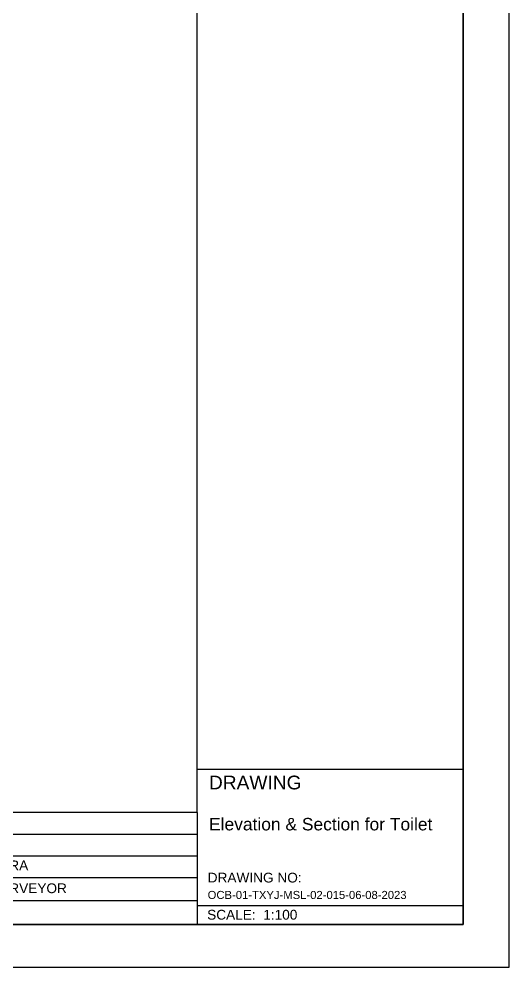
# Model space of a CAD drawing. Header units: metres. Extents: x 428 to 3974, y -4076 to 3914.
# Drawn here: x 1047.81 to 1055.71, y -393.52 to -378.21 of the extents above; entities that cross this region are included whole.
import ezdxf
from ezdxf.enums import TextEntityAlignment as Align

# ---------------------------------------------------------------- set-up
doc = ezdxf.new("R2010")
doc.units = ezdxf.units.M
doc.header["$MEASUREMENT"] = 0
doc.layers.add('Frame', color=7, linetype='Continuous')
doc.styles.add('ARIAL', font='arial.ttf')

msp = doc.modelspace()

# ---------------------------------------------------------------- linework, layer by layer
for p, q in [((1050.681, -391.022), (1050.681, -364.528)), ((1050.681, -391.022), (1050.681, -392.828)), ((1038.813, -391.372), (1050.681, -391.372)), ((1046.647, -391.372), (1050.241, -391.372)), ((1045.947, -391.722), (1050.681, -391.722)), ((1045.947, -392.072), (1050.681, -392.072)), ((1045.947, -392.442), (1050.681, -392.442))]:
    msp.add_line(p, q)
at = {"layer": 'Defpoints', "color": 3}
msp.add_lwpolyline([(1055.713, -393.516), (1055.713, -363.816), (1013.713, -363.816), (1013.713, -393.516)], close=True, dxfattribs=at)
at = {"layer": 'Frame', "color": 6, "linetype": 'Continuous', "lineweight": 35}
for p, q in [((1054.975, -392.828), (1054.975, -364.528)), ((1014.513, -392.828), (1054.975, -392.828))]:
    msp.add_line(p, q, dxfattribs=at)
at = {"layer": 'Frame', "linetype": 'Continuous', "lineweight": 30}
for p, q in [((1054.975, -390.328), (1050.681, -390.328)), ((1050.681, -391.022), (1014.513, -391.022)), ((1054.975, -392.528), (1050.681, -392.528))]:
    msp.add_line(p, q, dxfattribs=at)

# ---------------------------------------------------------------- texts
at = {"layer": 'Frame', "color": 7, "linetype": 'Continuous', "style": 'ARIAL'}
msp.add_text(' DRAWING ', height=0.2212, dxfattribs=at).set_placement((1051.618, -390.537), align=Align.MIDDLE)
for s, height, p in [('NAME:ABHISHESH BOHARA', 0.15757, (1044.996, -391.953)), ('DRAWING NO: ', 0.15757, (1050.851, -392.151)), ('POSITION: QUANTITY SURVEYOR', 0.15757, (1044.996, -392.323)), ('OCB-01-TXYJ-MSL-02-015-06-08-2023', 0.13, (1050.85, -392.417)), ('SCALE:  1:100', 0.15757, (1050.842, -392.75))]:
    msp.add_text(s, height=height, dxfattribs=at).set_placement(p)
at = {"layer": 'Frame', "color": 7, "insert": (1050.873, -391.109), "char_height": 0.2009, "width": 4.30274, "attachment_point": 1, "style": 'ARIAL'}
msp.add_mtext('\\pt28.13;Elevation & Section for Toilet', dxfattribs=at)

doc.saveas('drawing.dxf')
